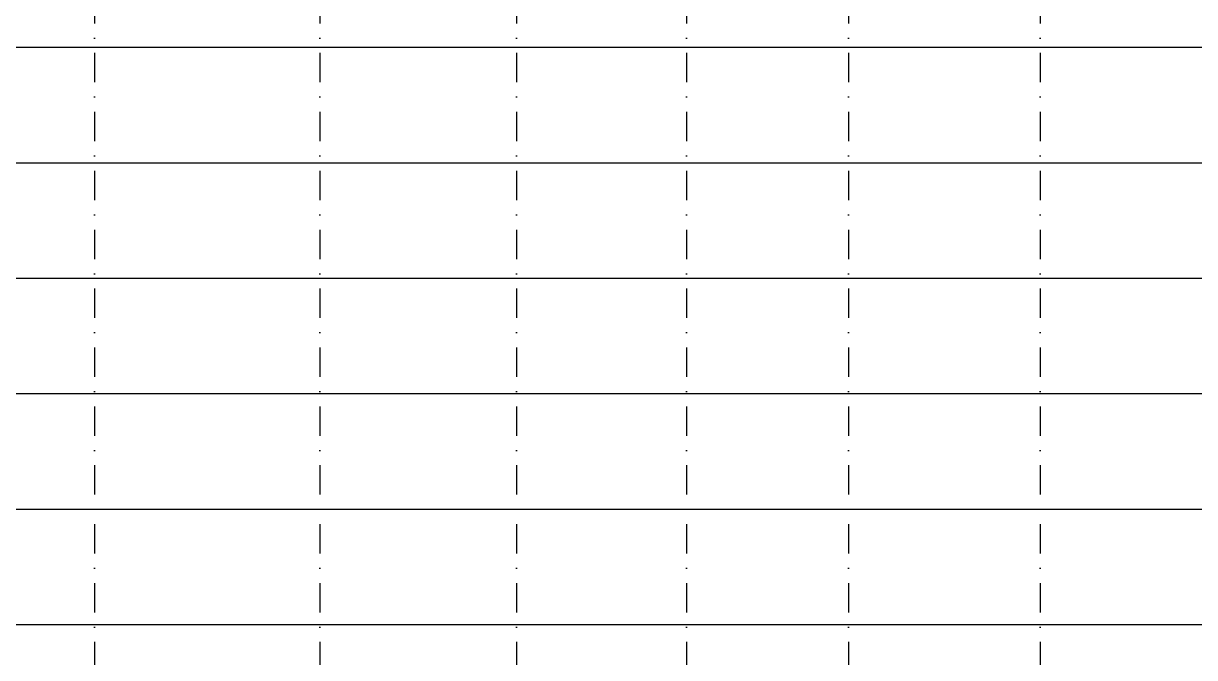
# Model space of a CAD drawing. Header units: metres. Extents: x -121 to 9872, y 3505 to 10721.
# Drawn here: x 3730 to 4237, y 6213 to 6487 of the extents above; entities that cross this region are included whole.
import ezdxf

# ---------------------------------------------------------------- set-up
doc = ezdxf.new("R2010")
doc.units = ezdxf.units.M
doc.linetypes.add('DASHDOT', pattern=[25.4, 12.7, -6.35, 0, -6.35])
doc.layers.add('GRID', color=253, linetype='Continuous')

msp = doc.modelspace()

# ---------------------------------------------------------------- linework, layer by layer
at = {"layer": 'GRID', "linetype": 'DASHDOT'}
for p, q in [((3761.211, 7876.973), (3761.211, 5510.205)), ((3858.773, 7876.973), (3858.773, 5510.205)), ((3943.785, 7876.973), (3943.785, 5510.205)), ((4017.511, 7876.973), (4017.511, 5510.205)), ((4087.511, 7876.973), (4087.511, 5510.205)), ((4170.511, 7876.973), (4170.511, 5510.205))]:
    msp.add_line(p, q, dxfattribs=at)
at = {"layer": 'GRID'}
for points in [[(-30.298, 6476.973), (7827.812, 6476.973)], [(-30.298, 6426.973), (7827.812, 6426.973)], [(-30.298, 6376.973), (7827.812, 6376.973)], [(-30.298, 6326.973), (7827.812, 6326.973)], [(-30.298, 6276.973), (7827.812, 6276.973)], [(-30.298, 6226.973), (7827.812, 6226.973)]]:
    msp.add_lwpolyline(points, dxfattribs=at)

doc.saveas('drawing.dxf')
